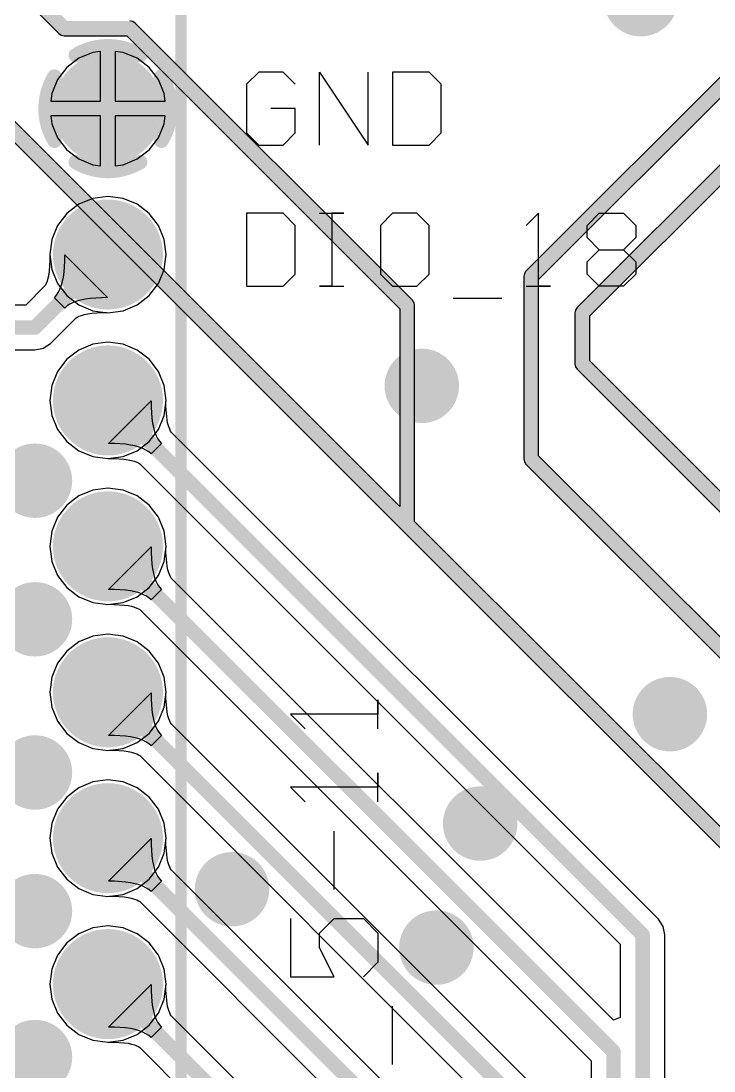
# Model space of a CAD drawing. Header units: millimetres. Extents: x 19 to 120, y 15 to 116.
# Drawn here: x 30.75 to 42.8, y 76.59 to 94.87 of the extents above; entities that cross this region are included whole.
import ezdxf

# ---------------------------------------------------------------- set-up
doc = ezdxf.new("R2010")
doc.units = ezdxf.units.MM
for name, color, linetype in [('BottomLayer', 5, 'Continuous'), ('BottomSolder', 6, 'Continuous'), ('InternalPlane1', 76, 'Continuous'), ('InternalPlane2', 16, 'Continuous'), ('MultiLayer', 9, 'Continuous'), ('PadHoleLayer', 156, 'Continuous'), ('TopLayer', 1, 'Continuous'), ('TopOverlay', 2, 'Continuous'), ('TopSolder', 216, 'Continuous'), ('ViaHoleLayer', 16, 'Continuous')]:
    doc.layers.add(name, color=color, linetype=linetype)

# ---------------------------------------------------------------- blocks, each defined once
blk = doc.blocks.new('HDR2X10_10')
at = {"layer": 'BottomLayer', "const_width": 0.75}
for points in [[(4.705, 0, 1), (5.455, 0, 1)], [(7.245, 0, 1), (7.995, 0, 1)], [(9.785, 0, 1), (10.535, 0, 1)], [(12.325, 0, 1), (13.075, 0, 1)], [(14.865, 0, 1), (15.615, 0, 1)], [(17.405, 0, 1), (18.155, 0, 1)], [(19.945, 0, 1), (20.695, 0, 1)]]:
    blk.add_lwpolyline(points, format="xyb", close=True, dxfattribs=at)
at = {"layer": 'BottomSolder', "const_width": 0.852}
for points in [[(4.654, 0, 1), (5.506, 0, 1)], [(7.194, 0, 1), (8.046, 0, 1)], [(9.734, 0, 1), (10.586, 0, 1)], [(12.274, 0, 1), (13.126, 0, 1)], [(14.814, 0, 1), (15.666, 0, 1)], [(17.354, 0, 1), (18.206, 0, 1)], [(19.894, 0, 1), (20.746, 0, 1)]]:
    blk.add_lwpolyline(points, format="xyb", close=True, dxfattribs=at)
at = {"layer": 'InternalPlane1', "const_width": 0.254}
for points in [[(19.761, 0.93, -0.277325), (20.879, 0.93)], [(19.39, -0.559, -0.277325), (19.39, 0.559)], [(21.25, 0.559, -0.277325), (21.25, -0.559)], [(20.879, -0.93, -0.277325), (19.761, -0.93)]]:
    blk.add_lwpolyline(points, format="xyb", dxfattribs=at)
at = {"layer": 'InternalPlane1'}
for points, const_width in [([(4.601, 0, 1), (5.559, 0, 1)], 0.958), ([(7.141, 0, 1), (8.099, 0, 1)], 0.958), ([(9.681, 0, 1), (10.639, 0, 1)], 0.958), ([(12.221, 0, 1), (13.179, 0, 1)], 0.958), ([(14.761, 0, 1), (15.719, 0, 1)], 0.958), ([(17.301, 0, 1), (18.259, 0, 1)], 0.958), ([(19.698, 0.93, 1), (19.825, 0.93, 1)], 0.127), ([(20.815, 0.93, 1), (20.942, 0.93, 1)], 0.127), ([(19.326, 0.559, 1), (19.453, 0.559, 1)], 0.127), ([(21.187, 0.559, 1), (21.314, 0.559, 1)], 0.127), ([(19.326, -0.559, 1), (19.453, -0.559, 1)], 0.127), ([(21.187, -0.559, 1), (21.314, -0.559, 1)], 0.127), ([(19.698, -0.93, 1), (19.825, -0.93, 1)], 0.127), ([(20.815, -0.93, 1), (20.942, -0.93, 1)], 0.127)]:
    blk.add_lwpolyline(points, format="xyb", close=True, dxfattribs=dict(at, const_width=const_width))
at = {"layer": 'InternalPlane2', "const_width": 0.958}
for points in [[(4.601, 0, 1), (5.559, 0, 1)], [(7.141, 0, 1), (8.099, 0, 1)], [(9.681, 0, 1), (10.639, 0, 1)], [(12.221, 0, 1), (13.179, 0, 1)], [(14.761, 0, 1), (15.719, 0, 1)], [(17.301, 0, 1), (18.259, 0, 1)], [(19.841, 0, 1), (20.799, 0, 1)]]:
    blk.add_lwpolyline(points, format="xyb", close=True, dxfattribs=at)
at = {"layer": 'MultiLayer', "const_width": 0.75}
for points in [[(4.705, 0, 1), (5.455, 0, 1)], [(7.245, 0, 1), (7.995, 0, 1)], [(9.785, 0, 1), (10.535, 0, 1)], [(12.325, 0, 1), (13.075, 0, 1)], [(14.865, 0, 1), (15.615, 0, 1)], [(17.405, 0, 1), (18.155, 0, 1)], [(19.945, 0, 1), (20.695, 0, 1)]]:
    blk.add_lwpolyline(points, format="xyb", close=True, dxfattribs=at)
at = {"layer": 'PadHoleLayer', "const_width": 0.45}
for points in [[(4.855, 0, 1), (5.305, 0, 1)], [(7.395, 0, 1), (7.845, 0, 1)], [(9.935, 0, 1), (10.385, 0, 1)], [(12.475, 0, 1), (12.925, 0, 1)], [(15.015, 0, 1), (15.465, 0, 1)], [(17.555, 0, 1), (18.005, 0, 1)], [(20.095, 0, 1), (20.545, 0, 1)]]:
    blk.add_lwpolyline(points, format="xyb", close=True, dxfattribs=at)
at = {"layer": 'TopLayer', "const_width": 0.75}
for points in [[(4.705, 0, 1), (5.455, 0, 1)], [(7.245, 0, 1), (7.995, 0, 1)], [(9.785, 0, 1), (10.535, 0, 1)], [(12.325, 0, 1), (13.075, 0, 1)], [(14.865, 0, 1), (15.615, 0, 1)], [(17.405, 0, 1), (18.155, 0, 1)], [(19.945, 0, 1), (20.695, 0, 1)]]:
    blk.add_lwpolyline(points, format="xyb", close=True, dxfattribs=at)
at = {"layer": 'TopOverlay', "const_width": 0.2}
blk.add_lwpolyline([(0.635, -1.27), (24.13, -1.27)], dxfattribs=at)
at = {"layer": 'TopSolder', "const_width": 0.852}
for points in [[(4.654, 0, 1), (5.506, 0, 1)], [(7.194, 0, 1), (8.046, 0, 1)], [(9.734, 0, 1), (10.586, 0, 1)], [(12.274, 0, 1), (13.126, 0, 1)], [(14.814, 0, 1), (15.666, 0, 1)], [(17.354, 0, 1), (18.206, 0, 1)], [(19.894, 0, 1), (20.746, 0, 1)]]:
    blk.add_lwpolyline(points, format="xyb", close=True, dxfattribs=at)

msp = doc.modelspace()

# ---------------------------------------------------------------- linework, layer by layer
at = {"layer": 'BottomLayer'}
for p, q in [((31.996, 94.323), (31.752, 94.222)), ((32.131, 94.341), (31.996, 94.323)), ((32.131, 93.472), (32.131, 94.341)), ((32.52, 94.323), (32.385, 94.341)), ((32.385, 94.341), (32.385, 93.472)), ((32.764, 94.222), (32.52, 94.323)), ((31.752, 94.222), (31.542, 94.061)), ((32.974, 94.061), (32.764, 94.222)), ((31.542, 94.061), (31.381, 93.851)), ((33.135, 93.851), (32.974, 94.061)), ((31.381, 93.851), (31.28, 93.607)), ((33.236, 93.607), (33.135, 93.851)), ((31.28, 93.607), (31.262, 93.472)), ((33.254, 93.472), (33.236, 93.607)), ((31.262, 93.472), (32.131, 93.472)), ((32.385, 93.472), (33.254, 93.472)), ((32.131, 93.218), (31.262, 93.218)), ((31.262, 93.218), (31.28, 93.083)), ((31.28, 93.083), (31.381, 92.839)), ((32.131, 92.349), (32.131, 93.218)), ((33.254, 93.218), (32.385, 93.218)), ((32.385, 93.218), (32.385, 92.349)), ((33.135, 92.839), (33.236, 93.083)), ((33.236, 93.083), (33.254, 93.218)), ((31.381, 92.839), (31.542, 92.629)), ((32.974, 92.629), (33.135, 92.839)), ((31.542, 92.629), (31.752, 92.468)), ((32.764, 92.468), (32.974, 92.629)), ((31.752, 92.468), (31.996, 92.367)), ((31.996, 92.367), (32.131, 92.349)), ((32.385, 92.349), (32.52, 92.367)), ((32.52, 92.367), (32.764, 92.468)), ((31.996, 91.783), (31.752, 91.682)), ((32.258, 91.818), (31.996, 91.783)), ((32.52, 91.783), (32.258, 91.818)), ((32.764, 91.682), (32.52, 91.783)), ((31.752, 91.682), (31.542, 91.521)), ((32.974, 91.521), (32.764, 91.682)), ((31.542, 91.521), (31.381, 91.311)), ((33.135, 91.311), (32.974, 91.521)), ((31.381, 91.311), (31.28, 91.067)), ((33.236, 91.067), (33.135, 91.311)), ((31.28, 91.067), (31.245, 90.805)), ((33.271, 90.805), (33.236, 91.067)), ((31.248, 90.7), (31.236, 90.524)), ((31.245, 90.805), (31.249, 90.778)), ((31.249, 90.778), (31.248, 90.7)), ((31.494, 90.497), (31.507, 90.69)), ((31.507, 90.69), (31.508, 90.797)), ((31.508, 90.797), (32.25, 90.055)), ((33.236, 90.543), (33.271, 90.805)), ((31.236, 90.524), (31.227, 90.456)), ((31.482, 90.411), (31.494, 90.497)), ((33.135, 90.299), (33.236, 90.543)), ((31.184, 90.303), (31.169, 90.272)), ((31.199, 90.343), (31.184, 90.303)), ((31.214, 90.395), (31.199, 90.343)), ((31.227, 90.456), (31.214, 90.395)), ((31.446, 90.262), (31.466, 90.333)), ((31.466, 90.333), (31.482, 90.411)), ((32.974, 90.089), (33.135, 90.299)), ((31.156, 90.253), (30.827, 89.923)), ((31.169, 90.272), (31.156, 90.253)), ((31.363, 90.095), (31.394, 90.143)), ((31.394, 90.143), (31.422, 90.199)), ((31.422, 90.199), (31.446, 90.262)), ((31.327, 90.054), (31.363, 90.095)), ((31.507, 89.874), (31.327, 90.054)), ((31.596, 89.941), (31.548, 89.91)), ((31.652, 89.969), (31.596, 89.941)), ((31.715, 89.993), (31.652, 89.969)), ((31.786, 90.013), (31.715, 89.993)), ((31.864, 90.029), (31.786, 90.013)), ((31.95, 90.041), (31.864, 90.029)), ((32.143, 90.054), (31.95, 90.041)), ((32.25, 90.055), (32.143, 90.054)), ((32.764, 89.928), (32.974, 90.089)), ((30.827, 89.923), (30.427, 89.923)), ((31.548, 89.91), (31.507, 89.874)), ((31.756, 89.731), (31.796, 89.746)), ((31.796, 89.746), (31.848, 89.761)), ((31.848, 89.761), (31.909, 89.774)), ((31.909, 89.774), (31.977, 89.783)), ((31.977, 89.783), (32.153, 89.795)), ((32.153, 89.795), (32.231, 89.796)), ((32.231, 89.796), (32.258, 89.792)), ((32.258, 89.792), (32.52, 89.827)), ((32.52, 89.827), (32.764, 89.928)), ((31.263, 89.26), (31.706, 89.703)), ((31.706, 89.703), (31.725, 89.716)), ((31.725, 89.716), (31.756, 89.731)), ((31.137, 89.176), (31.263, 89.26)), ((31.996, 89.243), (31.752, 89.142)), ((32.258, 89.278), (31.996, 89.243)), ((32.52, 89.243), (32.258, 89.278)), ((32.764, 89.142), (32.52, 89.243)), ((30.427, 89.147), (30.988, 89.147)), ((30.988, 89.147), (31.137, 89.176)), ((31.752, 89.142), (31.542, 88.981)), ((32.974, 88.981), (32.764, 89.142)), ((31.542, 88.981), (31.381, 88.771)), ((33.135, 88.771), (32.974, 88.981)), ((31.381, 88.771), (31.28, 88.527)), ((33.236, 88.527), (33.135, 88.771)), ((31.28, 88.527), (31.245, 88.265)), ((33.271, 88.265), (33.236, 88.527)), ((31.245, 88.265), (31.28, 88.003)), ((32.266, 87.515), (33.008, 88.257)), ((33.008, 88.257), (33.009, 88.15)), ((33.009, 88.15), (33.022, 87.957)), ((33.267, 88.238), (33.271, 88.265)), ((33.268, 88.16), (33.267, 88.238)), ((33.28, 87.984), (33.268, 88.16)), ((31.28, 88.003), (31.381, 87.759)), ((33.022, 87.957), (33.034, 87.871)), ((33.289, 87.916), (33.28, 87.984)), ((31.381, 87.759), (31.542, 87.549)), ((33.034, 87.871), (33.05, 87.793)), ((33.05, 87.793), (33.07, 87.722)), ((33.302, 87.855), (33.289, 87.916)), ((33.317, 87.803), (33.302, 87.855)), ((33.332, 87.763), (33.317, 87.803)), ((33.347, 87.732), (33.332, 87.763)), ((33.07, 87.722), (33.094, 87.659)), ((33.094, 87.659), (33.122, 87.603)), ((33.122, 87.603), (33.153, 87.555)), ((33.153, 87.555), (33.189, 87.514)), ((33.36, 87.713), (33.347, 87.732)), ((41.838, 79.235), (33.36, 87.713)), ((31.542, 87.549), (31.752, 87.388)), ((31.752, 87.388), (31.996, 87.287)), ((32.373, 87.514), (32.266, 87.515)), ((32.566, 87.501), (32.373, 87.514)), ((32.652, 87.489), (32.566, 87.501)), ((32.73, 87.473), (32.652, 87.489)), ((32.801, 87.453), (32.73, 87.473)), ((32.864, 87.429), (32.801, 87.453)), ((32.92, 87.401), (32.864, 87.429)), ((32.968, 87.37), (32.92, 87.401)), ((33.189, 87.514), (33.009, 87.334)), ((31.996, 87.287), (32.258, 87.252)), ((32.258, 87.252), (32.285, 87.256)), ((32.285, 87.256), (32.363, 87.255)), ((32.363, 87.255), (32.539, 87.243)), ((32.539, 87.243), (32.607, 87.234)), ((32.607, 87.234), (32.668, 87.221)), ((32.668, 87.221), (32.72, 87.206)), ((32.72, 87.206), (32.76, 87.191)), ((32.76, 87.191), (32.791, 87.176)), ((33.009, 87.334), (32.968, 87.37)), ((32.791, 87.176), (32.81, 87.163)), ((32.81, 87.163), (41.174, 78.799)), ((31.996, 86.703), (31.752, 86.602)), ((32.258, 86.738), (31.996, 86.703)), ((32.52, 86.703), (32.258, 86.738)), ((32.764, 86.602), (32.52, 86.703)), ((31.752, 86.602), (31.542, 86.441)), ((32.974, 86.441), (32.764, 86.602)), ((31.542, 86.441), (31.381, 86.231)), ((33.135, 86.231), (32.974, 86.441)), ((31.381, 86.231), (31.28, 85.987)), ((33.236, 85.987), (33.135, 86.231)), ((31.28, 85.987), (31.245, 85.725)), ((33.271, 85.725), (33.236, 85.987)), ((31.245, 85.725), (31.28, 85.463)), ((33.267, 85.698), (33.271, 85.725)), ((32.266, 84.975), (33.008, 85.717)), ((33.008, 85.717), (33.009, 85.61)), ((33.009, 85.61), (33.022, 85.417)), ((33.268, 85.62), (33.267, 85.698)), ((33.28, 85.444), (33.268, 85.62)), ((31.28, 85.463), (31.381, 85.219)), ((33.022, 85.417), (33.034, 85.331)), ((33.289, 85.376), (33.28, 85.444)), ((33.302, 85.315), (33.289, 85.376)), ((31.381, 85.219), (31.542, 85.009)), ((33.034, 85.331), (33.05, 85.253)), ((33.05, 85.253), (33.07, 85.182)), ((33.07, 85.182), (33.094, 85.119)), ((33.317, 85.263), (33.302, 85.315)), ((33.332, 85.223), (33.317, 85.263)), ((33.347, 85.192), (33.332, 85.223)), ((33.36, 85.173), (33.347, 85.192)), ((31.542, 85.009), (31.752, 84.848)), ((33.094, 85.119), (33.122, 85.063)), ((33.122, 85.063), (33.153, 85.015)), ((33.153, 85.015), (33.189, 84.974)), ((41.057, 77.475), (33.36, 85.173)), ((31.752, 84.848), (31.996, 84.747)), ((32.373, 84.974), (32.266, 84.975)), ((32.566, 84.961), (32.373, 84.974)), ((32.652, 84.949), (32.566, 84.961)), ((32.73, 84.933), (32.652, 84.949)), ((32.801, 84.913), (32.73, 84.933)), ((32.864, 84.889), (32.801, 84.913)), ((32.92, 84.861), (32.864, 84.889)), ((32.968, 84.83), (32.92, 84.861)), ((33.009, 84.794), (32.968, 84.83)), ((33.189, 84.974), (33.009, 84.794)), ((31.996, 84.747), (32.258, 84.712)), ((32.258, 84.712), (32.285, 84.716)), ((32.285, 84.716), (32.363, 84.715)), ((32.363, 84.715), (32.539, 84.703)), ((32.539, 84.703), (32.607, 84.694)), ((32.607, 84.694), (32.668, 84.681)), ((32.668, 84.681), (32.72, 84.666)), ((32.72, 84.666), (32.76, 84.651)), ((32.76, 84.651), (32.791, 84.636)), ((32.791, 84.636), (32.81, 84.623)), ((32.81, 84.623), (40.666, 76.767)), ((31.996, 84.163), (31.752, 84.062)), ((32.258, 84.198), (31.996, 84.163)), ((32.52, 84.163), (32.258, 84.198)), ((32.764, 84.062), (32.52, 84.163)), ((31.542, 83.901), (31.381, 83.691)), ((31.752, 84.062), (31.542, 83.901)), ((32.974, 83.901), (32.764, 84.062)), ((33.135, 83.691), (32.974, 83.901)), ((31.381, 83.691), (31.28, 83.447)), ((33.236, 83.447), (33.135, 83.691)), ((31.28, 83.447), (31.245, 83.185)), ((33.271, 83.185), (33.236, 83.447)), ((31.245, 83.185), (31.28, 82.923)), ((32.266, 82.435), (33.008, 83.177)), ((33.008, 83.177), (33.009, 83.07)), ((33.267, 83.158), (33.271, 83.185)), ((33.009, 83.07), (33.022, 82.877)), ((33.268, 83.08), (33.267, 83.158)), ((33.28, 82.904), (33.268, 83.08)), ((31.28, 82.923), (31.381, 82.679)), ((33.022, 82.877), (33.034, 82.791)), ((33.289, 82.836), (33.28, 82.904)), ((33.302, 82.775), (33.289, 82.836)), ((31.381, 82.679), (31.542, 82.469)), ((33.034, 82.791), (33.05, 82.713)), ((33.05, 82.713), (33.07, 82.642)), ((33.07, 82.642), (33.094, 82.579)), ((33.317, 82.723), (33.302, 82.775)), ((33.332, 82.683), (33.317, 82.723)), ((33.347, 82.652), (33.332, 82.683)), ((33.36, 82.633), (33.347, 82.652)), ((40.549, 75.443), (33.36, 82.633)), ((31.542, 82.469), (31.752, 82.308)), ((32.373, 82.434), (32.266, 82.435)), ((33.094, 82.579), (33.122, 82.523)), ((33.122, 82.523), (33.153, 82.475)), ((33.153, 82.475), (33.189, 82.434)), ((31.752, 82.308), (31.996, 82.207)), ((32.566, 82.421), (32.373, 82.434)), ((32.652, 82.409), (32.566, 82.421)), ((32.73, 82.393), (32.652, 82.409)), ((32.801, 82.373), (32.73, 82.393)), ((32.864, 82.349), (32.801, 82.373)), ((32.92, 82.321), (32.864, 82.349)), ((32.968, 82.29), (32.92, 82.321)), ((33.009, 82.254), (32.968, 82.29)), ((33.189, 82.434), (33.009, 82.254)), ((31.996, 82.207), (32.258, 82.172)), ((32.258, 82.172), (32.285, 82.176)), ((32.285, 82.176), (32.363, 82.175)), ((32.363, 82.175), (32.539, 82.163)), ((32.539, 82.163), (32.607, 82.154)), ((32.607, 82.154), (32.668, 82.141)), ((32.668, 82.141), (32.72, 82.126)), ((32.72, 82.126), (32.76, 82.111)), ((32.76, 82.111), (32.791, 82.096)), ((32.791, 82.096), (32.81, 82.083)), ((32.81, 82.083), (40.158, 74.735)), ((31.752, 81.522), (31.542, 81.361)), ((31.996, 81.623), (31.752, 81.522)), ((32.258, 81.658), (31.996, 81.623)), ((32.52, 81.623), (32.258, 81.658)), ((32.764, 81.522), (32.52, 81.623)), ((32.974, 81.361), (32.764, 81.522)), ((31.542, 81.361), (31.381, 81.151)), ((33.135, 81.151), (32.974, 81.361)), ((31.381, 81.151), (31.28, 80.907)), ((33.236, 80.907), (33.135, 81.151)), ((31.28, 80.907), (31.245, 80.645)), ((33.271, 80.645), (33.236, 80.907)), ((31.245, 80.645), (31.28, 80.383)), ((32.266, 79.895), (33.008, 80.637)), ((33.008, 80.637), (33.009, 80.53)), ((33.267, 80.618), (33.271, 80.645)), ((33.268, 80.54), (33.267, 80.618)), ((33.009, 80.53), (33.022, 80.337)), ((33.28, 80.364), (33.268, 80.54)), ((31.28, 80.383), (31.381, 80.139)), ((33.022, 80.337), (33.034, 80.251)), ((33.034, 80.251), (33.05, 80.173)), ((33.289, 80.296), (33.28, 80.364)), ((33.302, 80.235), (33.289, 80.296)), ((31.381, 80.139), (31.542, 79.929)), ((33.05, 80.173), (33.07, 80.102)), ((33.07, 80.102), (33.094, 80.039)), ((33.317, 80.183), (33.302, 80.235)), ((33.332, 80.143), (33.317, 80.183)), ((33.347, 80.112), (33.332, 80.143)), ((33.36, 80.093), (33.347, 80.112)), ((40.041, 73.411), (33.36, 80.093)), ((31.542, 79.929), (31.752, 79.768)), ((32.373, 79.894), (32.266, 79.895)), ((32.566, 79.881), (32.373, 79.894)), ((32.652, 79.869), (32.566, 79.881)), ((33.189, 79.894), (33.009, 79.714)), ((33.094, 80.039), (33.122, 79.983)), ((33.122, 79.983), (33.153, 79.935)), ((33.153, 79.935), (33.189, 79.894)), ((31.752, 79.768), (31.996, 79.667)), ((32.73, 79.853), (32.652, 79.869)), ((32.801, 79.833), (32.73, 79.853)), ((32.864, 79.809), (32.801, 79.833)), ((32.92, 79.781), (32.864, 79.809)), ((32.968, 79.75), (32.92, 79.781)), ((33.009, 79.714), (32.968, 79.75)), ((31.996, 79.667), (32.258, 79.632)), ((32.258, 79.632), (32.285, 79.636)), ((32.285, 79.636), (32.363, 79.635)), ((32.363, 79.635), (32.539, 79.623)), ((32.539, 79.623), (32.607, 79.614)), ((32.607, 79.614), (32.668, 79.601)), ((32.668, 79.601), (32.72, 79.586)), ((32.72, 79.586), (32.76, 79.571)), ((32.76, 79.571), (32.791, 79.556)), ((32.791, 79.556), (32.81, 79.543)), ((32.81, 79.543), (39.65, 72.703)), ((41.922, 79.109), (41.838, 79.235)), ((31.752, 78.982), (31.542, 78.821)), ((31.996, 79.083), (31.752, 78.982)), ((32.258, 79.118), (31.996, 79.083)), ((32.52, 79.083), (32.258, 79.118)), ((32.764, 78.982), (32.52, 79.083)), ((32.974, 78.821), (32.764, 78.982)), ((41.951, 78.96), (41.922, 79.109)), ((31.542, 78.821), (31.381, 78.611)), ((33.135, 78.611), (32.974, 78.821)), ((41.174, 78.799), (41.174, 77.524)), ((41.951, 55.883), (41.951, 78.96)), ((31.381, 78.611), (31.28, 78.367)), ((33.236, 78.367), (33.135, 78.611)), ((31.28, 78.367), (31.245, 78.105)), ((33.271, 78.105), (33.236, 78.367)), ((31.245, 78.105), (31.28, 77.843)), ((32.266, 77.355), (33.008, 78.097)), ((33.008, 78.097), (33.009, 77.99)), ((33.267, 78.078), (33.271, 78.105)), ((33.268, 78), (33.267, 78.078)), ((33.009, 77.99), (33.022, 77.797)), ((33.28, 77.824), (33.268, 78)), ((31.28, 77.843), (31.381, 77.599)), ((33.022, 77.797), (33.034, 77.711)), ((33.034, 77.711), (33.05, 77.633)), ((33.289, 77.756), (33.28, 77.824)), ((33.302, 77.695), (33.289, 77.756)), ((33.317, 77.643), (33.302, 77.695)), ((31.381, 77.599), (31.542, 77.389)), ((33.05, 77.633), (33.07, 77.562)), ((33.07, 77.562), (33.094, 77.499)), ((33.332, 77.603), (33.317, 77.643)), ((33.347, 77.572), (33.332, 77.603)), ((33.36, 77.553), (33.347, 77.572)), ((39.533, 71.379), (33.36, 77.553)), ((41.174, 77.524), (41.057, 77.475)), ((31.542, 77.389), (31.752, 77.228)), ((32.373, 77.354), (32.266, 77.355)), ((32.566, 77.341), (32.373, 77.354)), ((32.652, 77.329), (32.566, 77.341)), ((32.73, 77.313), (32.652, 77.329)), ((33.189, 77.354), (33.009, 77.174)), ((33.094, 77.499), (33.122, 77.443)), ((33.122, 77.443), (33.153, 77.395)), ((33.153, 77.395), (33.189, 77.354)), ((31.752, 77.228), (31.996, 77.127)), ((32.801, 77.293), (32.73, 77.313)), ((32.864, 77.269), (32.801, 77.293)), ((32.92, 77.241), (32.864, 77.269)), ((32.968, 77.21), (32.92, 77.241)), ((33.009, 77.174), (32.968, 77.21)), ((31.996, 77.127), (32.258, 77.092)), ((32.258, 77.092), (32.285, 77.096)), ((32.285, 77.096), (32.363, 77.095)), ((32.363, 77.095), (32.539, 77.083)), ((32.539, 77.083), (32.607, 77.074)), ((32.607, 77.074), (32.668, 77.061)), ((32.668, 77.061), (32.72, 77.046)), ((32.72, 77.046), (32.76, 77.031)), ((32.76, 77.031), (32.791, 77.016)), ((32.791, 77.016), (32.81, 77.003)), ((32.81, 77.003), (39.142, 70.671)), ((40.666, 76.767), (40.666, 75.492))]:
    msp.add_line(p, q, dxfattribs=at)
at = {"layer": 'BottomLayer', "const_width": 0.254}
for points in [[(30.988, 89.535), (32.258, 90.805)], [(28.448, 89.535), (30.988, 89.535)], [(32.258, 88.265), (41.563, 78.96)], [(32.258, 85.725), (41.055, 76.928)], [(32.258, 83.185), (40.547, 74.896)], [(32.258, 80.645), (40.039, 72.864)], [(41.563, 55.722), (41.563, 78.96)], [(32.258, 78.105), (39.531, 70.832)], [(41.055, 54.96), (41.055, 76.928)]]:
    msp.add_lwpolyline(points, dxfattribs=at)
at = {"layer": 'BottomLayer'}
for points, const_width in [([(32.194, 90.805, 1), (32.322, 90.805, 1)], 0.127), ([(30.924, 89.535, 1), (31.052, 89.535, 1)], 0.127), ([(30.924, 89.535, 1), (31.052, 89.535, 1)], 0.127), ([(37.605, 88.519, 1), (37.833, 88.519, 1)], 0.229), ([(32.194, 88.265, 1), (32.322, 88.265, 1)], 0.127), ([(30.874, 86.868, 1), (31.102, 86.868, 1)], 0.229), ([(32.194, 85.725, 1), (32.322, 85.725, 1)], 0.127), ([(30.874, 84.455, 1), (31.102, 84.455, 1)], 0.229), ([(32.194, 83.185, 1), (32.322, 83.185, 1)], 0.127), ([(41.923, 82.804, 1), (42.151, 82.804, 1)], 0.229), ([(30.874, 81.788, 1), (31.102, 81.788, 1)], 0.229), ([(38.621, 80.899, 1), (38.849, 80.899, 1)], 0.229), ([(32.194, 80.645, 1), (32.322, 80.645, 1)], 0.127), ([(34.303, 79.756, 1), (34.531, 79.756, 1)], 0.229), ([(30.874, 79.375, 1), (31.102, 79.375, 1)], 0.229), ([(37.859, 78.74, 1), (38.087, 78.74, 1)], 0.229), ([(41.499, 78.96, 1), (41.626, 78.96, 1)], 0.127), ([(41.499, 78.96, 1), (41.626, 78.96, 1)], 0.127), ([(32.194, 78.105, 1), (32.322, 78.105, 1)], 0.127), ([(30.874, 76.835, 1), (31.102, 76.835, 1)], 0.229), ([(40.991, 76.928, 1), (41.118, 76.928, 1)], 0.127), ([(40.991, 76.928, 1), (41.118, 76.928, 1)], 0.127)]:
    msp.add_lwpolyline(points, format="xyb", close=True, dxfattribs=dict(at, const_width=const_width))
at = {"layer": 'InternalPlane2'}
for p, q in [((44.612, 95.596), (39.532, 90.516)), ((39.753, 90.37), (44.758, 95.375)), ((30.896, 95.158), (31.404, 94.65)), ((32.689, 94.862), (32.639, 94.871)), ((32.731, 94.834), (32.689, 94.862)), ((37.557, 90.008), (32.731, 94.834)), ((31.404, 94.65), (31.446, 94.622)), ((31.446, 94.622), (31.496, 94.613)), ((31.496, 94.613), (32.585, 94.613)), ((32.585, 94.613), (37.336, 89.862)), ((37.336, 86.419), (29.302, 94.453)), ((44.993, 94.453), (40.421, 89.881)), ((29.118, 94.269), (37.373, 86.014)), ((40.642, 89.735), (45.139, 94.232)), ((39.532, 90.516), (39.504, 90.474)), ((39.504, 90.474), (39.495, 90.424)), ((39.495, 90.424), (39.495, 87.249)), ((39.753, 87.303), (39.753, 90.37)), ((37.585, 89.966), (37.557, 90.008)), ((37.594, 89.916), (37.585, 89.966)), ((37.336, 89.862), (37.336, 86.419)), ((37.594, 86.16), (37.594, 89.916)), ((40.393, 89.839), (40.384, 89.789)), ((40.384, 89.789), (40.384, 88.9)), ((40.421, 89.881), (40.393, 89.839)), ((40.642, 88.954), (40.642, 89.735)), ((40.384, 88.9), (40.393, 88.85)), ((40.393, 88.85), (40.421, 88.808)), ((45.139, 84.457), (40.642, 88.954)), ((40.421, 88.808), (44.993, 84.236)), ((39.495, 87.249), (39.504, 87.199)), ((39.504, 87.199), (39.532, 87.157)), ((45.139, 81.917), (39.753, 87.303)), ((39.532, 87.157), (44.993, 81.696)), ((45.774, 77.98), (37.594, 86.16)), ((37.373, 86.014), (45.628, 77.759))]:
    msp.add_line(p, q, dxfattribs=at)
for points, const_width in [([(41.205, 95.25, 1), (41.853, 95.25, 1)], 0.648), ([(31.433, 94.742, 1), (31.559, 94.742, 1)], 0.127), ([(31.433, 94.742, 1), (31.559, 94.742, 1)], 0.127), ([(32.575, 94.742, 1), (32.703, 94.742, 1)], 0.127), ([(32.575, 94.742, 1), (32.703, 94.742, 1)], 0.127), ([(39.56, 90.424, 1), (39.688, 90.424, 1)], 0.127), ([(39.56, 90.424, 1), (39.688, 90.424, 1)], 0.127), ([(37.401, 89.916, 1), (37.529, 89.916, 1)], 0.127), ([(37.401, 89.916, 1), (37.529, 89.916, 1)], 0.127), ([(40.45, 89.789, 1), (40.577, 89.789, 1)], 0.127), ([(40.45, 89.789, 1), (40.577, 89.789, 1)], 0.127), ([(37.395, 88.519, 1), (38.043, 88.519, 1)], 0.648), ([(40.45, 88.9, 1), (40.577, 88.9, 1)], 0.127), ([(40.45, 88.9, 1), (40.577, 88.9, 1)], 0.127), ([(30.664, 86.868, 1), (31.312, 86.868, 1)], 0.648), ([(39.56, 87.249, 1), (39.688, 87.249, 1)], 0.127), ([(39.56, 87.249, 1), (39.688, 87.249, 1)], 0.127), ([(37.401, 86.106, 1), (37.529, 86.106, 1)], 0.127), ([(37.401, 86.106, 1), (37.529, 86.106, 1)], 0.127), ([(30.664, 84.455, 1), (31.312, 84.455, 1)], 0.648), ([(41.713, 82.804, 1), (42.361, 82.804, 1)], 0.648), ([(30.664, 81.788, 1), (31.312, 81.788, 1)], 0.648), ([(38.411, 80.899, 1), (39.059, 80.899, 1)], 0.648), ([(34.093, 79.756, 1), (34.741, 79.756, 1)], 0.648), ([(30.664, 79.375, 1), (31.312, 79.375, 1)], 0.648), ([(37.649, 78.74, 1), (38.297, 78.74, 1)], 0.648), ([(30.664, 76.835, 1), (31.312, 76.835, 1)], 0.648)]:
    msp.add_lwpolyline(points, format="xyb", close=True, dxfattribs=dict(at, const_width=const_width))
at = {"layer": 'InternalPlane2', "const_width": 0.254}
for points in [[(39.624, 90.424), (44.704, 95.504)], [(30.988, 95.25), (31.496, 94.742)], [(31.496, 94.742), (32.639, 94.742)], [(32.639, 94.742), (37.465, 89.916)], [(29.21, 94.361), (45.72, 77.851)], [(40.513, 89.789), (45.085, 94.361)], [(39.624, 87.249), (39.624, 90.424)], [(37.465, 86.106), (37.465, 89.916)], [(40.513, 88.9), (40.513, 89.789)], [(40.513, 88.9), (45.085, 84.328)], [(39.624, 87.249), (45.085, 81.788)], [(37.465, 86.106), (45.72, 77.851)]]:
    msp.add_lwpolyline(points, dxfattribs=at)
at = {"layer": 'MultiLayer', "const_width": 0.229}
for points in [[(37.605, 88.519, 1), (37.833, 88.519, 1)], [(30.874, 86.868, 1), (31.102, 86.868, 1)], [(30.874, 84.455, 1), (31.102, 84.455, 1)], [(41.923, 82.804, 1), (42.151, 82.804, 1)], [(30.874, 81.788, 1), (31.102, 81.788, 1)], [(38.621, 80.899, 1), (38.849, 80.899, 1)], [(34.303, 79.756, 1), (34.531, 79.756, 1)], [(30.874, 79.375, 1), (31.102, 79.375, 1)], [(37.859, 78.74, 1), (38.087, 78.74, 1)], [(30.874, 76.835, 1), (31.102, 76.835, 1)]]:
    msp.add_lwpolyline(points, format="xyb", close=True, dxfattribs=at)
at = {"layer": 'TopLayer'}
for p, q in [((31.996, 94.323), (31.752, 94.222)), ((32.131, 94.341), (31.996, 94.323)), ((32.131, 93.472), (32.131, 94.341)), ((32.52, 94.323), (32.385, 94.341)), ((32.385, 94.341), (32.385, 93.472)), ((32.764, 94.222), (32.52, 94.323)), ((31.752, 94.222), (31.542, 94.061)), ((32.974, 94.061), (32.764, 94.222)), ((31.542, 94.061), (31.381, 93.851)), ((33.135, 93.851), (32.974, 94.061)), ((31.381, 93.851), (31.28, 93.607)), ((33.236, 93.607), (33.135, 93.851)), ((31.28, 93.607), (31.262, 93.472)), ((33.254, 93.472), (33.236, 93.607)), ((31.262, 93.472), (32.131, 93.472)), ((32.385, 93.472), (33.254, 93.472)), ((32.131, 93.218), (31.262, 93.218)), ((31.262, 93.218), (31.28, 93.083)), ((31.28, 93.083), (31.381, 92.839)), ((32.131, 92.349), (32.131, 93.218)), ((33.254, 93.218), (32.385, 93.218)), ((32.385, 93.218), (32.385, 92.349)), ((33.135, 92.839), (33.236, 93.083)), ((33.236, 93.083), (33.254, 93.218)), ((31.381, 92.839), (31.542, 92.629)), ((32.974, 92.629), (33.135, 92.839)), ((31.542, 92.629), (31.752, 92.468)), ((32.764, 92.468), (32.974, 92.629)), ((31.752, 92.468), (31.996, 92.367)), ((31.996, 92.367), (32.131, 92.349)), ((32.385, 92.349), (32.52, 92.367)), ((32.52, 92.367), (32.764, 92.468)), ((31.996, 91.783), (31.752, 91.682)), ((32.258, 91.818), (31.996, 91.783)), ((32.52, 91.783), (32.258, 91.818)), ((32.764, 91.682), (32.52, 91.783)), ((31.752, 91.682), (31.542, 91.521)), ((32.974, 91.521), (32.764, 91.682)), ((31.542, 91.521), (31.381, 91.311)), ((33.135, 91.311), (32.974, 91.521)), ((31.381, 91.311), (31.28, 91.067)), ((33.236, 91.067), (33.135, 91.311)), ((31.28, 91.067), (31.245, 90.805)), ((33.271, 90.805), (33.236, 91.067)), ((31.245, 90.805), (31.28, 90.543)), ((33.236, 90.543), (33.271, 90.805)), ((31.28, 90.543), (31.381, 90.299)), ((33.135, 90.299), (33.236, 90.543)), ((31.381, 90.299), (31.542, 90.089)), ((32.974, 90.089), (33.135, 90.299)), ((31.542, 90.089), (31.752, 89.928)), ((32.764, 89.928), (32.974, 90.089)), ((31.752, 89.928), (31.996, 89.827)), ((31.996, 89.827), (32.258, 89.792)), ((32.258, 89.792), (32.52, 89.827)), ((32.52, 89.827), (32.764, 89.928)), ((31.996, 89.243), (31.752, 89.142)), ((32.258, 89.278), (31.996, 89.243)), ((32.52, 89.243), (32.258, 89.278)), ((32.764, 89.142), (32.52, 89.243)), ((31.752, 89.142), (31.542, 88.981)), ((32.974, 88.981), (32.764, 89.142)), ((31.542, 88.981), (31.381, 88.771)), ((33.135, 88.771), (32.974, 88.981)), ((31.381, 88.771), (31.28, 88.527)), ((33.236, 88.527), (33.135, 88.771)), ((31.28, 88.527), (31.245, 88.265)), ((33.271, 88.265), (33.236, 88.527)), ((31.245, 88.265), (31.28, 88.003)), ((33.236, 88.003), (33.271, 88.265)), ((31.28, 88.003), (31.381, 87.759)), ((33.135, 87.759), (33.236, 88.003)), ((31.381, 87.759), (31.542, 87.549)), ((32.974, 87.549), (33.135, 87.759)), ((31.542, 87.549), (31.752, 87.388)), ((31.752, 87.388), (31.996, 87.287)), ((32.52, 87.287), (32.764, 87.388)), ((32.764, 87.388), (32.974, 87.549)), ((31.996, 87.287), (32.258, 87.252)), ((32.258, 87.252), (32.52, 87.287)), ((31.996, 86.703), (31.752, 86.602)), ((32.258, 86.738), (31.996, 86.703)), ((32.52, 86.703), (32.258, 86.738)), ((32.764, 86.602), (32.52, 86.703)), ((31.752, 86.602), (31.542, 86.441)), ((32.974, 86.441), (32.764, 86.602)), ((31.542, 86.441), (31.381, 86.231)), ((33.135, 86.231), (32.974, 86.441)), ((31.381, 86.231), (31.28, 85.987)), ((33.236, 85.987), (33.135, 86.231)), ((31.28, 85.987), (31.245, 85.725)), ((33.271, 85.725), (33.236, 85.987)), ((31.245, 85.725), (31.28, 85.463)), ((33.236, 85.463), (33.271, 85.725)), ((31.28, 85.463), (31.381, 85.219)), ((33.135, 85.219), (33.236, 85.463)), ((31.381, 85.219), (31.542, 85.009)), ((32.974, 85.009), (33.135, 85.219)), ((31.542, 85.009), (31.752, 84.848)), ((32.764, 84.848), (32.974, 85.009)), ((31.752, 84.848), (31.996, 84.747)), ((32.52, 84.747), (32.764, 84.848)), ((31.996, 84.747), (32.258, 84.712)), ((32.258, 84.712), (32.52, 84.747)), ((31.996, 84.163), (31.752, 84.062)), ((32.258, 84.198), (31.996, 84.163)), ((32.52, 84.163), (32.258, 84.198)), ((32.764, 84.062), (32.52, 84.163)), ((31.542, 83.901), (31.381, 83.691)), ((31.752, 84.062), (31.542, 83.901)), ((32.974, 83.901), (32.764, 84.062)), ((33.135, 83.691), (32.974, 83.901)), ((31.381, 83.691), (31.28, 83.447)), ((33.236, 83.447), (33.135, 83.691)), ((31.28, 83.447), (31.245, 83.185)), ((33.271, 83.185), (33.236, 83.447)), ((31.245, 83.185), (31.28, 82.923)), ((33.236, 82.923), (33.271, 83.185)), ((31.28, 82.923), (31.381, 82.679)), ((33.135, 82.679), (33.236, 82.923)), ((31.381, 82.679), (31.542, 82.469)), ((32.974, 82.469), (33.135, 82.679)), ((31.542, 82.469), (31.752, 82.308)), ((32.764, 82.308), (32.974, 82.469)), ((31.752, 82.308), (31.996, 82.207)), ((32.52, 82.207), (32.764, 82.308)), ((31.996, 82.207), (32.258, 82.172)), ((32.258, 82.172), (32.52, 82.207)), ((31.752, 81.522), (31.542, 81.361)), ((31.996, 81.623), (31.752, 81.522)), ((32.258, 81.658), (31.996, 81.623)), ((32.52, 81.623), (32.258, 81.658)), ((32.764, 81.522), (32.52, 81.623)), ((32.974, 81.361), (32.764, 81.522)), ((31.542, 81.361), (31.381, 81.151)), ((33.135, 81.151), (32.974, 81.361)), ((31.381, 81.151), (31.28, 80.907)), ((33.236, 80.907), (33.135, 81.151)), ((31.28, 80.907), (31.245, 80.645)), ((33.271, 80.645), (33.236, 80.907)), ((31.245, 80.645), (31.28, 80.383)), ((33.236, 80.383), (33.271, 80.645)), ((31.28, 80.383), (31.381, 80.139)), ((33.135, 80.139), (33.236, 80.383)), ((31.381, 80.139), (31.542, 79.929)), ((32.974, 79.929), (33.135, 80.139)), ((31.542, 79.929), (31.752, 79.768)), ((32.764, 79.768), (32.974, 79.929)), ((31.752, 79.768), (31.996, 79.667)), ((32.52, 79.667), (32.764, 79.768)), ((31.996, 79.667), (32.258, 79.632)), ((32.258, 79.632), (32.52, 79.667)), ((31.752, 78.982), (31.542, 78.821)), ((31.996, 79.083), (31.752, 78.982)), ((32.258, 79.118), (31.996, 79.083)), ((32.52, 79.083), (32.258, 79.118)), ((32.764, 78.982), (32.52, 79.083)), ((32.974, 78.821), (32.764, 78.982)), ((31.542, 78.821), (31.381, 78.611)), ((33.135, 78.611), (32.974, 78.821)), ((31.381, 78.611), (31.28, 78.367)), ((33.236, 78.367), (33.135, 78.611)), ((31.28, 78.367), (31.245, 78.105)), ((33.271, 78.105), (33.236, 78.367)), ((31.245, 78.105), (31.28, 77.843)), ((33.236, 77.843), (33.271, 78.105)), ((31.28, 77.843), (31.381, 77.599)), ((33.135, 77.599), (33.236, 77.843)), ((31.381, 77.599), (31.542, 77.389)), ((32.974, 77.389), (33.135, 77.599)), ((31.542, 77.389), (31.752, 77.228)), ((32.764, 77.228), (32.974, 77.389)), ((31.752, 77.228), (31.996, 77.127)), ((32.52, 77.127), (32.764, 77.228)), ((31.996, 77.127), (32.258, 77.092)), ((32.258, 77.092), (32.52, 77.127))]:
    msp.add_line(p, q, dxfattribs=at)
at = {"layer": 'TopLayer', "const_width": 0.229}
for points in [[(37.605, 88.519, 1), (37.833, 88.519, 1)], [(30.874, 86.868, 1), (31.102, 86.868, 1)], [(30.874, 84.455, 1), (31.102, 84.455, 1)], [(41.923, 82.804, 1), (42.151, 82.804, 1)], [(30.874, 81.788, 1), (31.102, 81.788, 1)], [(38.621, 80.899, 1), (38.849, 80.899, 1)], [(34.303, 79.756, 1), (34.531, 79.756, 1)], [(30.874, 79.375, 1), (31.102, 79.375, 1)], [(37.859, 78.74, 1), (38.087, 78.74, 1)], [(30.874, 76.835, 1), (31.102, 76.835, 1)]]:
    msp.add_lwpolyline(points, format="xyb", close=True, dxfattribs=at)
at = {"layer": 'TopOverlay'}
for p, q in [((34.883, 93.98), (34.671, 93.768)), ((35.306, 93.98), (34.883, 93.98)), ((35.517, 93.768), (35.306, 93.98)), ((35.941, 92.71), (35.941, 93.98)), ((35.941, 93.98), (36.787, 92.71)), ((36.787, 92.71), (36.787, 93.98)), ((37.21, 93.98), (37.21, 92.71)), ((37.845, 93.98), (37.21, 93.98)), ((38.057, 93.768), (37.845, 93.98)), ((34.671, 93.768), (34.671, 92.922)), ((38.057, 92.922), (38.057, 93.768)), ((35.517, 93.345), (35.094, 93.345)), ((35.517, 92.922), (35.517, 93.345)), ((34.671, 92.922), (34.883, 92.71)), ((35.306, 92.71), (35.517, 92.922)), ((37.845, 92.71), (38.057, 92.922)), ((34.883, 92.71), (35.306, 92.71)), ((37.21, 92.71), (37.845, 92.71)), ((34.671, 91.524), (34.671, 90.255)), ((35.306, 91.524), (34.671, 91.524)), ((35.517, 91.313), (35.306, 91.524)), ((35.941, 91.524), (36.364, 91.524)), ((36.364, 91.524), (36.152, 91.524)), ((36.152, 91.524), (36.152, 90.255)), ((37.21, 91.524), (36.999, 91.313)), ((37.633, 91.524), (37.21, 91.524)), ((37.845, 91.313), (37.633, 91.524)), ((39.749, 91.524), (39.538, 91.313)), ((39.749, 90.255), (39.749, 91.524)), ((40.596, 91.313), (40.807, 91.524)), ((40.807, 91.524), (41.231, 91.524)), ((41.231, 91.524), (41.442, 91.313)), ((35.517, 90.466), (35.517, 91.313)), ((36.999, 91.313), (36.999, 90.466)), ((37.845, 90.466), (37.845, 91.313)), ((40.596, 91.101), (40.596, 91.313)), ((41.442, 91.313), (41.442, 91.101)), ((40.807, 90.889), (40.596, 91.101)), ((41.442, 91.101), (41.231, 90.889)), ((40.596, 90.678), (40.807, 90.889)), ((40.807, 90.889), (41.231, 90.889)), ((41.231, 90.889), (41.442, 90.678)), ((40.596, 90.466), (40.596, 90.678)), ((41.442, 90.678), (41.442, 90.466)), ((35.306, 90.255), (35.517, 90.466)), ((36.999, 90.466), (37.21, 90.255)), ((37.633, 90.255), (37.845, 90.466)), ((40.807, 90.255), (40.596, 90.466)), ((41.442, 90.466), (41.231, 90.255)), ((34.671, 90.255), (35.306, 90.255)), ((36.152, 90.255), (35.941, 90.255)), ((35.941, 90.255), (36.364, 90.255)), ((37.21, 90.255), (37.633, 90.255)), ((39.538, 90.255), (39.961, 90.255)), ((39.961, 90.255), (39.749, 90.255)), ((41.231, 90.255), (40.807, 90.255)), ((38.268, 90.043), (39.115, 90.043)), ((36.957, 82.547), (36.957, 83.055)), ((36.957, 83.055), (36.957, 82.801)), ((36.957, 82.801), (35.434, 82.801)), ((35.434, 82.801), (35.687, 82.547)), ((36.957, 81.277), (36.957, 81.785)), ((36.957, 81.785), (36.957, 81.531)), ((36.957, 81.531), (35.434, 81.531)), ((35.434, 81.531), (35.687, 81.277)), ((36.195, 79.754), (36.195, 80.769)), ((35.434, 79.246), (35.434, 78.23)), ((35.941, 78.992), (36.195, 79.246)), ((36.195, 79.246), (36.703, 79.246)), ((36.703, 79.246), (36.957, 78.992)), ((35.941, 78.738), (35.941, 78.992)), ((36.957, 78.992), (36.957, 78.484)), ((36.195, 78.23), (35.941, 78.738)), ((36.957, 78.484), (36.703, 78.23)), ((35.434, 78.23), (36.195, 78.23)), ((37.211, 76.707), (37.211, 77.722))]:
    msp.add_line(p, q, dxfattribs=at)
at = {"layer": 'ViaHoleLayer', "const_width": 0.14}
for points in [[(37.649, 88.519, 1), (37.789, 88.519, 1)], [(30.918, 86.868, 1), (31.058, 86.868, 1)], [(30.918, 84.455, 1), (31.058, 84.455, 1)], [(41.967, 82.804, 1), (42.107, 82.804, 1)], [(30.918, 81.788, 1), (31.058, 81.788, 1)], [(38.665, 80.899, 1), (38.805, 80.899, 1)], [(34.347, 79.756, 1), (34.487, 79.756, 1)], [(30.918, 79.375, 1), (31.058, 79.375, 1)], [(37.903, 78.74, 1), (38.043, 78.74, 1)], [(30.918, 76.835, 1), (31.058, 76.835, 1)]]:
    msp.add_lwpolyline(points, format="xyb", close=True, dxfattribs=at)

# ---------------------------------------------------------------- block references
at = {"rotation": 90}
msp.add_blockref('HDR2X10_10', (32.258, 73.025), dxfattribs=at)

doc.saveas('drawing.dxf')
